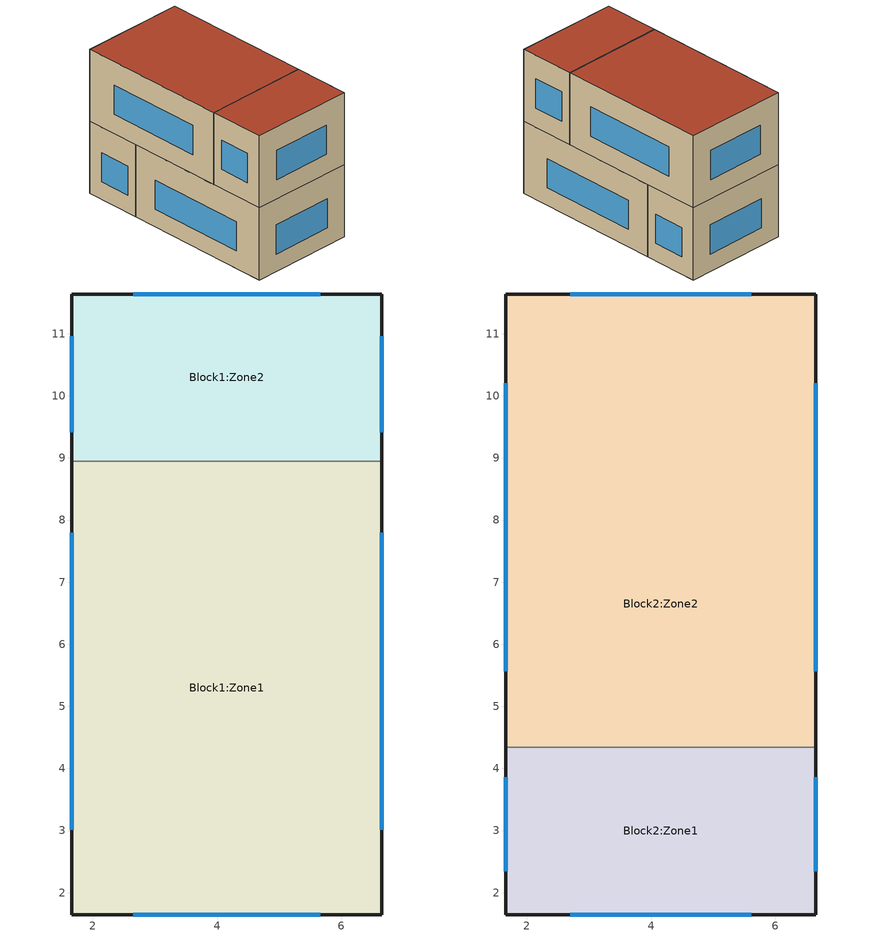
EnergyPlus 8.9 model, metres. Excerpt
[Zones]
Block1:Zone2
 floor ground (Project ground floor): 6.65,8.95 1.65,8.95 1.65,11.64 6.65,11.64 z0
 wall outside (Project wall): 6.65,8.95 6.65,11.64 1.65,11.64 1.65,8.95 z0:3.5
 wall to Block1:Zone1 (Project partition): 1.65,8.95 6.65,8.95 z0:3.5
 window (1001): 6.65,9.41 6.65,10.96 / 5.66,11.64 2.65,11.64 / 1.65,10.96 1.65,9.41 z0.84:2.26
Block1:Zone1
 floor ground (Project ground floor): 6.65,1.64 1.65,1.64 1.65,8.95 6.65,8.95 z0
 wall outside (Project wall): 1.65,8.95 1.65,1.64 6.65,1.64 6.65,8.95 z0:3.5
 window (1001): 6.65,3.01 6.65,7.79 / 1.65,7.79 1.65,3.01 / 2.65,1.64 5.66,1.64 z0.84:2.26
Block2:Zone2
 floor to Block1:Zone2 (Project internal floor_Reversed_Rev): 6.65,8.95 1.65,8.95 1.65,11.64 6.65,11.64 z3.5
 floor to Block1:Zone1 (Project internal floor_Reversed_Rev): 6.65,4.35 1.65,4.35 1.65,8.95 6.65,8.95 z3.5
 wall outside (Project wall): 6.65,4.35 6.65,11.64 1.65,11.64 1.65,4.35 z3.5:7
 wall to Block2:Zone1 (Project partition): 1.65,4.35 6.65,4.35 z3.5:7
 window (1001): 6.65,5.57 6.65,10.2 / 5.62,11.64 2.69,11.64 / 1.65,10.2 1.65,5.57 z4.44:5.86
 roof outside (Project flat roof): 1.65,4.35 6.65,4.35 6.65,11.64 1.65,11.64 z7
Block2:Zone1
 floor to Block1:Zone1 (Project internal floor_Reversed_Rev): 6.65,1.64 1.65,1.64 1.65,4.35 6.65,4.35 z3.5
 wall outside (Project wall): 1.65,4.35 1.65,1.64 6.65,1.64 6.65,4.35 z3.5:7
 window (1001): 6.65,2.35 6.65,3.86 / 1.65,3.86 1.65,2.35 / 2.69,1.64 5.62,1.64 z4.44:5.86
 roof outside (Project flat roof): 1.65,1.64 6.65,1.64 6.65,4.35 1.65,4.35 z7
[Site:Location]
Untitled (O1-O1:31-12)  (01-01:31-12): Latitude=40.45; Longitude=-3.55; Time Zone=1; Elevation {m}=582
[Site:GroundTemperature:BuildingSurface]
18, 18, 18, 18, 18, 18, 18, 18, 18, 18, 18, 18
[Site:GroundTemperature:Deep]
14, 14, 14, 14, 14, 14, 14, 14, 14, 14, 14, 14
[Site:GroundTemperature:Shallow]
14, 14, 14, 14, 14, 14, 14, 14, 14, 14, 14, 14
[Site:GroundTemperature:FCfactorMethod]
January FCfactorMethod ground temperature {C}=6.09; Februry FCfactorMethod ground temperature {C}=5.28; March FCfactorMethod ground temperature {C}=6.71; April FCfactorMethod ground temperature {C}=8.95; May FCfactorMethod ground temperature {C}=14.81; June FCfactorMethod ground temperature {C}=19.34; July FCfactorMethod ground temperature {C}=22.39; August FCfactorMethod ground temperature {C}=23.32; September FCfactorMethod ground temperature {C}=21.74; October FCfactorMethod ground temperature {C}=18.22; November FCfactorMethod ground temperature {C}=13.53; December FCfactorMethod ground temperature {C}=9.18
[Site:GroundReflectance]
0.2, 0.2, 0.2, 0.2, 0.2, 0.2, 0.2, 0.2, 0.2, 0.2, 0.2, 0.2
[Site:GroundReflectance:SnowModifier]
2, 2
[SizingPeriod:DesignDay] Day of Month=15; Humidity Condition Type=WetBulb; Barometric Pressure {N/M**2}=94525.9; Wind Direction {Degrees N=0, S=180}=0; Rain Indicator=No; Snow on ground indicator=No
Name | Month | Day Type -- used for schedules | Maximum Dry-Bulb Temperature {C} | Daily Dry-Bulb Temperature Range {C} | Wetbulb at Maximum Dry-Bulb{C} | Wind Speed {m/s} | Daylight Savings Time Indicator | Solar Model Indicator | Clearness {0.0 to 1.2} | Max Dry-Bulb {C} | Daily Temp Range {C} | Wet-Bulb at Max {C} | Wind Speed {M/Sec} | Clearness {0.0 to 1.2} - gives no sun (but does include long wave radiant heat exchange with sky)
Summer Design Day in Untitled (O1-O1:31-12) Jul | 7 | SummerDesignDay | 38.2 | 17.5 | 20.3 | 0 | Yes | ASHRAEClearSky | 0.98
Summer Design Day in Untitled (O1-O1:31-12) Aug | 8 | SummerDesignDay | 38 | 17.4 | 19.9 | 0 | Yes | ASHRAEClearSky | 0.98
Summer Design Day in Untitled (O1-O1:31-12) Sep | 9 | SummerDesignDay | 34.9 | 16.8 | 19.3 | 0 | Yes | ASHRAEClearSky | 0.98
Winter Design Day in Untitled (O1-O1:31-12) | 1 | WinterDesignDay |  |  |  |  | No |  |  | -4 | 0 | -4 | 11.6 | 0
[Building]
Building: North Axis=0; Terrain=Suburbs; Loads Convergence Tolerance=.04; Temperature Convergence Tolerance=.4; Solar Distribution=FullExterior; Maximum number of warmup days=25; Minimum number of warmup days=6
[Material:NoMass] Roughness=Rough; Thermal Emittance=0.9; Solar Absorptance=0.7; Visible Absorptance=0.7
Name | Resistance {m2-K/w}
7_RVAL_2 | .15
9_RVAL_3 | .18
[Construction]
Project ground floor: Urea Formaldehyde Foam_.1327, Cast Concrete_.1, Floor/Roof Screed_.O7, Timber Flooring_.O3
Project internal floor_Reversed_Rev: Cast Concrete (Dense)_.1
Project wall: Brickwork Outer_.1, XPS Extruded Polystyrene  - CO2 Blowing_.O795, Concrete Block (Medium)_.1, Gypsum Plastering_.O13
Project partition: Gypsum Plasterboard_.O25, 7_RVAL_2, Gypsum Plasterboard_.O25
Project flat roof: Asphalt 1_.O1, MW Glass Wool (rolls)_.1445, 9_RVAL_3, Plasterboard_.O13
1001: 38, 1002, 2
[WindowMaterial:Gas]
1002: Gas type (Air - Argon - Krypton - Xenon - SF6 - Custom)=Air; Thickness {m}=.013
[WindowMaterial:Glazing] Optical data type {SpectralAverage or Spectral}=SpectralAverage; Thickness {m}=.003; IR transmittance at normal incidence=0; IR emissivity: front side=.84; Conductivity {W/m-K}=.9; Dirt Correction Factor for Solar and Visible Transmittance=1
Name | Solar transmittance at normal incidence | Solar reflectance at normal incidence: front side | Solar reflectance at normal incidence: back side | Visible transmittance at normal incidence | Visible reflectance at normal incidence: front side | Visible reflectance at normal incidence: back side | IR emissivity: back side
2 | .837 | .075 | .075 | .898 | .081 | .081 | .84
38 | .74 | .09 | .1 | .82 | .11 | .12 | .2
[Material] Roughness=Rough; Thermal Emittance=0.9
Name | Thickness {m} | Conductivity {w/m-K} | Density {kg/m3} | Specific Heat {J/kg-K} | Solar Absorptance | Visible Absorptance
Urea Formaldehyde Foam_.1327 | .1327 | 0.04 | 10 | 1400 | 0.6 | 0.6
Cast Concrete_.1 | .1 | 1.13 | 2000 | 1000 | 0.6 | 0.6
Floor/Roof Screed_.O7 | .07 | 0.41 | 1200 | 840 | 0.73 | 0.73
Timber Flooring_.O3 | .03 | 0.14 | 650 | 1200 | 0.78 | 0.78
Cast Concrete (Dense)_.1 | .1 | 1.4 | 2100 | 840 | 0.6 | 0.6
Brickwork Outer_.1 | .1 | 0.84 | 1700 | 800 | 0.7 | 0.7
XPS Extruded Polystyrene  - CO2 Blowing_.O795 | .0795 | 0.034 | 35 | 1400 | 0.6 | 0.6
Concrete Block (Medium)_.1 | .1 | 0.51 | 1400 | 1000 | 0.6 | 0.6
Gypsum Plastering_.O13 | .013 | 0.4 | 1000 | 1000 | 0.5 | 0.5
Gypsum Plasterboard_.O25 | .025 | 0.25 | 900 | 1000 | 0.5 | 0.5
Asphalt 1_.O1 | .01 | 0.7 | 2100 | 1000 | 0.85 | 0.9
MW Glass Wool (rolls)_.1445 | .1445 | 0.04 | 12 | 840 | 0.6 | 0.6
Plasterboard_.O13 | .013 | 0.25 | 2800 | 896 | 0.5 | 0.5
[Zone] Relative North (to building)=0; Zone Type=1; Zone multiplier=1; Zone inside convection algorithm=TARP; Part Of Total Floor Area=Yes
Name | Zone volume | Floor Area
Block1:Zone2 | 35.8905 | 10.2544
Block1:Zone1 | 107.277 | 30.6506
Block2:Zone2 | 103.9862 | 30.5842
Block2:Zone1 | 35.0907 | 10.3208
[PEOPLE] Number of People SCHEDULE=Office_OpenOff_Occ; Number of People Calculation Method=People/Area; People per Zone Floor Area=.111; radiant fraction=.3; User Specified Sensible Fraction=AutoCalculate; CO2 generation rate per unit of activity level (units m3/s-W=3.82e-08; Enable ASHRAE 55 comfort warnings=No; MRT Calculation Type=ZoneAveraged; Work Efficiency SCHEDULE Name (0.0-1.0,real)=Work efficiency; Clothing Insulation Calculation Method=ClothingInsulationSchedule; Air Velocity SCHEDULE Name (units m/s, real)=AirVelocitySchedule
Name | Zone | Activity level SCHEDULE Name (units W/person, real) | Clothing Insulation SCHEDULE Name (real)
People Block1:Zone2 | Block1:Zone2 | Activity Schedule 67 | Clothing Schedule 67
People Block1:Zone1 | Block1:Zone1 | Activity Schedule 74 | Clothing Schedule 74
People Block2:Zone2 | Block2:Zone2 | Activity Schedule 83 | Clothing Schedule 83
People Block2:Zone1 | Block2:Zone1 | Activity Schedule 90 | Clothing Schedule 90
[Lights] Lighting SCHEDULE=Office_OpenOff_Light; Design Level calculation method=Watts/Area; Watts per Zone Area {W/m2}=20; Return Air Fraction=0; Radiant fraction=.42; Fraction Visible=.18; Fraction Replaceable=1
Name | Zone
Block1:Zone2 | Block1:Zone2
Block1:Zone1 | Block1:Zone1
Block2:Zone2 | Block2:Zone2
Block2:Zone1 | Block2:Zone1
[OtherEquipment] Fuel Type=Electricity; Equipment SCHEDULE=Office_OpenOff_Equip; Design Level calculation method=Watts/Area; Watts per Zone Area {watts/m2}=11.77; Latent fraction=0; Radiant fraction=.2; Fraction Lost=0; Carbon Dioxide Generation Rate=0
Name | Zone | End-use category
Block1:Zone2 Equipment gain 1 | Block1:Zone2 | ELECTRIC EQUIPMENT#Block1:Zone2#05
Block1:Zone1 Equipment gain 1 | Block1:Zone1 | ELECTRIC EQUIPMENT#Block1:Zone1#05
Block2:Zone2 Equipment gain 1 | Block2:Zone2 | ELECTRIC EQUIPMENT#Block2:Zone2#05
Block2:Zone1 Equipment gain 1 | Block2:Zone1 | ELECTRIC EQUIPMENT#Block2:Zone1#05
[WaterUse:Equipment] DHW SCHEDULE=Office_OpenOff_Occ
Name | Peak Volumetric Flow Rate {m3/s} | Target Temperature Schedule | Hot Water Supply Temperature Schedule | Cold Water Supply Temperature Schedule | Zone
DHW Block1:Zone2 | 6.32988e-08 | DHW Supply Temperature Block1:Zone2 | DHW Supply Temperature Block1:Zone2 | DHW Mains Temperature Block1:Zone2 | Block1:Zone2
DHW Block1:Zone1 | 1.89201e-07 | DHW Supply Temperature Block1:Zone1 | DHW Supply Temperature Block1:Zone1 | DHW Mains Temperature Block1:Zone1 | Block1:Zone1
DHW Block2:Zone2 | 1.88791e-07 | DHW Supply Temperature Block2:Zone2 | DHW Supply Temperature Block2:Zone2 | DHW Mains Temperature Block2:Zone2 | Block2:Zone2
DHW Block2:Zone1 | 6.37086e-08 | DHW Supply Temperature Block2:Zone1 | DHW Supply Temperature Block2:Zone1 | DHW Mains Temperature Block2:Zone1 | Block2:Zone1
[Sizing:Zone] Zone Cooling Design Supply Air Temperature Input Method=SupplyAirTemperature; Zone Cooling Design Supply Air Temperature (C)=12; Zone Cooling Design Supply Air Temperature Difference=0; Zone Heating Design Supply Air Temperature Input Method=SupplyAirTemperature; Zone Heating Design Supply Air Temperature (C)=35; Zone Heating Design Supply Air Temperature Difference=0; Zone Cooling Design Supply Air Humidity Ratio (kgWater/kgDryAir)=0.0077; Zone Heating Design Supply Air Humidity Ratio (kgWater/kgDryAir)=0.0156; Zone Heating Sizing Factor=1.25; Zone Cooling Sizing Factor=1.15; Cooling Design Air Flow Method=DesignDay; Cooling Minimum Air Flow Fraction=0; Heating Design Air Flow Method=DesignDay
Name | Design Specification Outdoor Air Object | Design Specification Zone Air Distribution Object
Block1:Zone2 | Block1:Zone2 | Block1:Zone2
Block1:Zone1 | Block1:Zone1 | Block1:Zone1
Block2:Zone2 | Block2:Zone2 | Block2:Zone2
Block2:Zone1 | Block2:Zone1 | Block2:Zone1
[DesignSpecification:ZoneAirDistribution] Zone Air Distribution Effectiveness in Cooling Mode (dimensionless)=1; Zone Air Distribution Effectiveness in Heating Mode (dimensionless)=1
Block1:Zone2; Block1:Zone1; Block2:Zone2; Block2:Zone1
[DesignSpecification:OutdoorAir] Outdoor Air Method=Sum; Outdoor Air Flow per Person {m3/s}=.01; Outdoor Air Flow per Zone Floor Area {m3/s-m2}=0; Outdoor Air Flow per Zone {m3/s}=0; Outdoor Air Flow Air Changes per Hour=0; Outdoor Air Flow Rate Fraction Schedule=Office_OpenOff_Occ
Block1:Zone2; Block1:Zone1; Block2:Zone2; Block2:Zone1
[ZoneControl:Thermostat]
Block1:Zone2 Thermostat: Block1:Zone2, Zone Control Type Sched, ThermostatSetpoint:DualSetpoint, Dual Setpoint - Zone Block1:Zone2
Block1:Zone1 Thermostat: Block1:Zone1, Zone Control Type Sched, ThermostatSetpoint:DualSetpoint, Dual Setpoint - Zone Block1:Zone1
Block2:Zone2 Thermostat: Block2:Zone2, Zone Control Type Sched, ThermostatSetpoint:DualSetpoint, Dual Setpoint - Zone Block2:Zone2
Block2:Zone1 Thermostat: Block2:Zone1, Zone Control Type Sched, ThermostatSetpoint:DualSetpoint, Dual Setpoint - Zone Block2:Zone1
[ThermostatSetpoint:DualSetpoint]
Dual Setpoint - Zone Block1:Zone2: Block1:Zone2 Heating Setpoint Schedule, Block1:Zone2 Cooling SP Sch
Dual Setpoint - Zone Block1:Zone1: Block1:Zone1 Heating Setpoint Schedule, Block1:Zone1 Cooling SP Sch
Dual Setpoint - Zone Block2:Zone2: Block2:Zone2 Heating Setpoint Schedule, Block2:Zone2 Cooling SP Sch
Dual Setpoint - Zone Block2:Zone1: Block2:Zone1 Heating Setpoint Schedule, Block2:Zone1 Cooling SP Sch
[Zone equipment]
Block1:Zone2: Block1:Zone2 Ideal Loads Air
Block1:Zone1: Block1:Zone1 Ideal Loads Air
Block2:Zone2: Block2:Zone2 Ideal Loads Air
Block2:Zone1: Block2:Zone1 Ideal Loads Air
[ZoneHVAC:IdealLoadsAirSystem] Maximum Heating Supply Air Temperature {C}=35; Minimum Cooling Supply Air Temperature {C}=12; Maximum Heating Supply Air Humidity Ratio {kg-H2O/kg-air}=0.0156; Minimum Cooling Supply Air Humidity Ratio {kg-H2O/kg-air}=0.0077; Heating Limit=LimitCapacity; Maximum Heating Air Flow Rate {m3/s}=Autosize; Maximum Sensible Heating Capacity=Autosize; Cooling Limit=LimitFlowRateAndCapacity; Maximum Cooling Air Flow Rate {m3/s}=Autosize; Maximum Total Cooling Capacity=Autosize; Dehumidification Control Type=None; Humidification Control Type=None; Outdoor Air Economizer Type=NoEconomizer; Heat Recovery Type=None
Name | Heating Availability Schedule | Cooling availability schedule | Design Specification Outdoor Air Object
Block1:Zone2 Ideal Loads Air | Block1:Zone2 Heating Availability Sch | Block1:Zone2 Cooling Availability Sch | Block1:Zone2
Block1:Zone1 Ideal Loads Air | Block1:Zone1 Heating Availability Sch | Block1:Zone1 Cooling Availability Sch | Block1:Zone1
Block2:Zone2 Ideal Loads Air | Block2:Zone2 Heating Availability Sch | Block2:Zone2 Cooling Availability Sch | Block2:Zone2
Block2:Zone1 Ideal Loads Air | Block2:Zone1 Heating Availability Sch | Block2:Zone1 Cooling Availability Sch | Block2:Zone1
[Schedule:Compact]
Work efficiency: Any Number, Through: 12/31, For: AllDays, Until: 24:00, 0
AirVelocitySchedule: Any Number, Through: 12/31, For: AllDays, Until: 24:00, .137
Office_OpenOff_Occ: Fraction, Through: 31 Dec, For: Weekdays SummerDesignDay, Until: 07:00, 0, Until: 08:00, 0.25, Until: 09:00, 0.5, Until: 12:00, 1, Until: 14:00, 0.75, Until: 17:00, 1, Until: 18:00, 0.5, Until: 19:00, 0.25, Until: 24:00, 0, For: Weekends, Until: 24:00, 0, For: Holidays, Until: 24:00, 0, For: WinterDesignDay AllOtherDays, Until: 24:00, 0
Office_OpenOff_Equip: Fraction, Through: 31 Dec, For: Weekdays SummerDesignDay, Until: 07:00, 0.05394, Until: 20:00, 1, Until: 24:00, 0.05394, For: Weekends, Until: 24:00, 0.05394, For: Holidays, Until: 24:00, 0.05394, For: WinterDesignDay AllOtherDays, Until: 24:00, 0
Office_OpenOff_Light: Fraction, Through: 31 Dec, For: Weekdays SummerDesignDay, Until: 07:00, 0, Until: 19:00, 1, Until: 24:00, 0, For: Weekends, Until: 24:00, 0, For: Holidays, Until: 24:00, 0, For: WinterDesignDay AllOtherDays, Until: 24:00, 0
Activity Schedule 67; Activity Schedule 74; Activity Schedule 83; Activity Schedule 90: Any Number, Through: 12/31, For: AllDays, Until: 24:00, 110.7
Clothing Schedule 67; Clothing Schedule 74; Clothing Schedule 83; Clothing Schedule 90: Any Number, Through: 4/1, For: AllDays, Until: 24:00, 1, Through: 9/30, For: AllDays, Until: 24:00, .5, Through: 12/31, For: AllDays, Until: 24:00, 1
DHW Supply Temperature Block1:Zone2; DHW Supply Temperature Block1:Zone1; DHW Supply Temperature Block2:Zone2; DHW Supply Temperature Block2:Zone1: Temperature, Through: 12/31, For: AllDays, Until: 24:00, 65
DHW Mains Temperature Block1:Zone2; DHW Mains Temperature Block1:Zone1; DHW Mains Temperature Block2:Zone2; DHW Mains Temperature Block2:Zone1: Temperature, Through: 12/31, For: AllDays, Until: 24:00, 10
Block1:Zone2 Heating Setpoint Schedule; Block1:Zone1 Heating Setpoint Schedule; Block2:Zone2 Heating Setpoint Schedule; Block2:Zone1 Heating Setpoint Schedule: Temperature, Through: 31 Dec, For: Weekdays SummerDesignDay, Until: 05:00, 12, Until: 19:00, 22, Until: 24:00, 12, For: WinterDesignDay, Until: 24:00, 22, For: Weekends, Until: 24:00, 12, For: Holidays, Until: 24:00, 12, For: AllOtherDays, Until: 24:00, -50
Block1:Zone2 Heating Availability Sch; Block1:Zone1 Heating Availability Sch; Block2:Zone2 Heating Availability Sch; Block2:Zone1 Heating Availability Sch: Temperature, Through: 31 Dec, For: Weekdays SummerDesignDay, Until: 05:00, 1, Until: 19:00, 1, Until: 24:00, 1, For: WinterDesignDay, Until: 24:00, 1, For: Weekends, Until: 24:00, 1, For: Holidays, Until: 24:00, 1, For: AllOtherDays, Until: 24:00, 0
Block1:Zone2 Cooling SP Sch; Block1:Zone1 Cooling SP Sch; Block2:Zone2 Cooling SP Sch; Block2:Zone1 Cooling SP Sch: Temperature, Through: 31 Dec, For: Weekdays SummerDesignDay, Until: 05:00, 100, Until: 19:00, 24, Until: 24:00, 100, For: Weekends, Until: 24:00, 100, For: Holidays, Until: 24:00, 100, For: WinterDesignDay AllOtherDays, Until: 24:00, 100
Block1:Zone2 Cooling Availability Sch; Block1:Zone1 Cooling Availability Sch; Block2:Zone2 Cooling Availability Sch; Block2:Zone1 Cooling Availability Sch: Temperature, Through: 31 Dec, For: Weekdays SummerDesignDay, Until: 05:00, 0, Until: 19:00, 1, Until: 24:00, 0, For: Weekends, Until: 24:00, 0, For: Holidays, Until: 24:00, 0, For: WinterDesignDay AllOtherDays, Until: 24:00, 0
[Schedule:Day:Hourly]
Summer Control Type Day Sch; Winter Control Type Day Sch: Control Type, 4, 4, 4, 4, 4, 4, 4, 4, 4, 4, 4, 4, 4, 4, 4, 4, 4, 4, 4, 4, 4, 4, 4, 4
[Schedule:Week:Daily]
Summer Control Type Week Sch: Summer Control Type Day Sch, Summer Control Type Day Sch, Summer Control Type Day Sch, Summer Control Type Day Sch, Summer Control Type Day Sch, Summer Control Type Day Sch, Summer Control Type Day Sch, Summer Control Type Day Sch, Summer Control Type Day Sch, Summer Control Type Day Sch, Summer Control Type Day Sch, Summer Control Type Day Sch
Winter Control Type Week Sch: Winter Control Type Day Sch, Winter Control Type Day Sch, Winter Control Type Day Sch, Winter Control Type Day Sch, Winter Control Type Day Sch, Winter Control Type Day Sch, Winter Control Type Day Sch, Winter Control Type Day Sch, Winter Control Type Day Sch, Winter Control Type Day Sch, Winter Control Type Day Sch, Winter Control Type Day Sch
[Schedule:Year]
Zone Control Type Sched: Control Type, Winter Control Type Week Sch, 1, 1, 3, 31, Summer Control Type Week Sch, 4, 1, 9, 30, Winter Control Type Week Sch, 10, 1, 12, 31
[AirflowNetwork:MultiZone:Surface:Crack] Reference crack conditions=Reference Crack Conditions
Name | Crack | Flow coeff (kg/s @ 1Pa) | Flow exponent
 | DefaultCrack | 1e-11 | 0.66
 | Block1:Zone2_Ceiling_1_0_0 | .0121056 | .7
 | Block1:Zone2_Wall_2_0_0 | .000722 | .7
 | Block1:Zone2_Wall_3_0_0 | .0013225 | .7
 | Block1:Zone2_Wall_4_0_0 | .000722 | .7
 | Block1:Zone2_Partition_5_0_0 | .0525 | .75
 | Block1:Zone1_Ceiling_1_0_0 | .0207212 | .7
 | Block1:Zone1_Ceiling_1_1_0 | .0121732 | .7
 | Block1:Zone1_Wall_2_0_0 | .0018797 | .7
 | Block1:Zone1_Wall_4_0_0 | .0018797 | .7
 | Block1:Zone1_Wall_5_0_0 | .0013225 | .7
 | Block2:Zone2_Roof_1_0_0 | .0036474 | .7
 | Block2:Zone2_Wall_2_0_0 | .0018956 | .7
 | Block2:Zone2_Wall_3_0_0 | .001335 | .7
 | Block2:Zone2_Wall_4_0_0 | .0018956 | .7
 | Block2:Zone2_Partition_5_0_0 | .0525 | .75
 | Block2:Zone1_Roof_1_0_0 | .0013526 | .7
 | Block2:Zone1_Wall_2_0_0 | .0007324 | .7
 | Block2:Zone1_Wall_4_0_0 | .0007324 | .7
 | Block2:Zone1_Wall_5_0_0 | .001335 | .7
[AirflowNetwork:SimulationControl]
AirflowNetwork Simulation=VENT; AirflowNetwork Control=MultizoneWithoutDistribution; Wind Pressure Coefficient Type=Input; Height Selection for Local Wind Speed Calculation=OpeningHeight; Building Type=LowRise; Maximum number of iterations=1000; Initialization flag=ZeroNodePressures; Relative airflow convergence tolerance=.0001; Absolute airflow convergence tolerance=.000001; Convergence acceleration limit=-0.5; Azimuth Angle of Long Axis of Building=0; Ratio of Building Width Along Short Axis to Width Along Long Axis=1
[AirflowNetwork:MultiZone:Zone] Ventilation Control Mode=Temperature; Vent Temperature Schedule=20002; Venting Availability Schedule=20001
Block1:Zone2; Block1:Zone1; Block2:Zone2; Block2:Zone1
[AirflowNetwork:MultiZone:Surface]
Name | Leakage Component | Crack Actual Value (dimensionless) | Crack Actual Value or Window Open Factor for Ventilation (dimensionless) | Ventilation control mode
Block1:Zone2_Ceiling_1_0_0 | Block1:Zone2_Ceiling_1_0_0 | 1
Block1:Zone2_Wall_2_0_0 | Block1:Zone2_Wall_2_0_0 | 1
Block1:Zone2_Wall_2_0_0_0_0_0_Win | Block1:Zone2_Wall_2_0_0_0_0_0_Win |  | 1 | NoVent
Block1:Zone2_Wall_3_0_0 | Block1:Zone2_Wall_3_0_0 | 1
Block1:Zone2_Wall_3_0_0_0_0_0_Win | Block1:Zone2_Wall_3_0_0_0_0_0_Win |  | 1 | NoVent
Block1:Zone2_Wall_4_0_0 | Block1:Zone2_Wall_4_0_0 | 1
Block1:Zone2_Wall_4_0_0_0_0_0_Win | Block1:Zone2_Wall_4_0_0_0_0_0_Win |  | 1 | NoVent
Block1:Zone2_Partition_5_0_0 | Block1:Zone2_Partition_5_0_0 | 1
Block1:Zone1_Ceiling_1_0_0 | Block1:Zone1_Ceiling_1_0_0 | 1
Block1:Zone1_Ceiling_1_1_0 | Block1:Zone1_Ceiling_1_1_0 | 1
Block1:Zone1_Wall_2_0_0 | Block1:Zone1_Wall_2_0_0 | 1
Block1:Zone1_Wall_2_0_0_0_0_0_Win | Block1:Zone1_Wall_2_0_0_0_0_0_Win |  | 1 | NoVent
Block1:Zone1_Wall_4_0_0 | Block1:Zone1_Wall_4_0_0 | 1
Block1:Zone1_Wall_4_0_0_0_0_0_Win | Block1:Zone1_Wall_4_0_0_0_0_0_Win |  | 1 | NoVent
Block1:Zone1_Wall_5_0_0 | Block1:Zone1_Wall_5_0_0 | 1
Block1:Zone1_Wall_5_0_0_0_0_0_Win | Block1:Zone1_Wall_5_0_0_0_0_0_Win |  | 1 | NoVent
Block2:Zone2_Roof_1_0_0 | Block2:Zone2_Roof_1_0_0 | 1
Block2:Zone2_Wall_2_0_0 | Block2:Zone2_Wall_2_0_0 | 1
Block2:Zone2_Wall_2_0_0_0_0_0_Win | Block2:Zone2_Wall_2_0_0_0_0_0_Win |  | 1 | NoVent
Block2:Zone2_Wall_3_0_0 | Block2:Zone2_Wall_3_0_0 | 1
Block2:Zone2_Wall_3_0_0_0_0_0_Win | Block2:Zone2_Wall_3_0_0_0_0_0_Win |  | 1 | NoVent
Block2:Zone2_Wall_4_0_0 | Block2:Zone2_Wall_4_0_0 | 1
Block2:Zone2_Wall_4_0_0_0_0_0_Win | Block2:Zone2_Wall_4_0_0_0_0_0_Win |  | 1 | NoVent
Block2:Zone2_Partition_5_0_0 | Block2:Zone2_Partition_5_0_0 | 1
Block2:Zone1_Roof_1_0_0 | Block2:Zone1_Roof_1_0_0 | 1
Block2:Zone1_Wall_2_0_0 | Block2:Zone1_Wall_2_0_0 | 1
Block2:Zone1_Wall_2_0_0_0_0_0_Win | Block2:Zone1_Wall_2_0_0_0_0_0_Win |  | 1 | NoVent
Block2:Zone1_Wall_4_0_0 | Block2:Zone1_Wall_4_0_0 | 1
Block2:Zone1_Wall_4_0_0_0_0_0_Win | Block2:Zone1_Wall_4_0_0_0_0_0_Win |  | 1 | NoVent
Block2:Zone1_Wall_5_0_0 | Block2:Zone1_Wall_5_0_0 | 1
Block2:Zone1_Wall_5_0_0_0_0_0_Win | Block2:Zone1_Wall_5_0_0_0_0_0_Win |  | 1 | NoVent
[AirflowNetwork:MultiZone:ExternalNode]
Name | External Node Height | Wind Pressure Coefficient Values Object
Block1:Zone2_Wall_2_0_0 | 2.33 | Block1:Zone2_Wall_2_0_0
Block1:Zone2_Wall_2_0_0_0_0_0_Win | 2.07 | Block1:Zone2_Wall_2_0_0_0_0_0_Win
Block1:Zone2_Wall_3_0_0 | 2.33 | Block1:Zone2_Wall_3_0_0
Block1:Zone2_Wall_3_0_0_0_0_0_Win | 2.07 | Block1:Zone2_Wall_3_0_0_0_0_0_Win
Block1:Zone2_Wall_4_0_0 | 2.33 | Block1:Zone2_Wall_4_0_0
Block1:Zone2_Wall_4_0_0_0_0_0_Win | 2.07 | Block1:Zone2_Wall_4_0_0_0_0_0_Win
Block1:Zone1_Wall_2_0_0 | 2.33 | Block1:Zone1_Wall_2_0_0
Block1:Zone1_Wall_2_0_0_0_0_0_Win | 2.07 | Block1:Zone1_Wall_2_0_0_0_0_0_Win
Block1:Zone1_Wall_4_0_0 | 2.33 | Block1:Zone1_Wall_4_0_0
Block1:Zone1_Wall_4_0_0_0_0_0_Win | 2.07 | Block1:Zone1_Wall_4_0_0_0_0_0_Win
Block1:Zone1_Wall_5_0_0 | 2.33 | Block1:Zone1_Wall_5_0_0
Block1:Zone1_Wall_5_0_0_0_0_0_Win | 2.07 | Block1:Zone1_Wall_5_0_0_0_0_0_Win
Block2:Zone2_Roof_1_0_0 | 9.33 | Block2:Zone2_Roof_1_0_0
Block2:Zone2_Wall_2_0_0 | 7 | Block2:Zone2_Wall_2_0_0
Block2:Zone2_Wall_2_0_0_0_0_0_Win | 6.87 | Block2:Zone2_Wall_2_0_0_0_0_0_Win
Block2:Zone2_Wall_3_0_0 | 7 | Block2:Zone2_Wall_3_0_0
Block2:Zone2_Wall_3_0_0_0_0_0_Win | 6.87 | Block2:Zone2_Wall_3_0_0_0_0_0_Win
Block2:Zone2_Wall_4_0_0 | 7 | Block2:Zone2_Wall_4_0_0
Block2:Zone2_Wall_4_0_0_0_0_0_Win | 6.87 | Block2:Zone2_Wall_4_0_0_0_0_0_Win
Block2:Zone1_Roof_1_0_0 | 9.33 | Block2:Zone1_Roof_1_0_0
Block2:Zone1_Wall_2_0_0 | 7 | Block2:Zone1_Wall_2_0_0
Block2:Zone1_Wall_2_0_0_0_0_0_Win | 6.87 | Block2:Zone1_Wall_2_0_0_0_0_0_Win
Block2:Zone1_Wall_4_0_0 | 7 | Block2:Zone1_Wall_4_0_0
Block2:Zone1_Wall_4_0_0_0_0_0_Win | 6.87 | Block2:Zone1_Wall_4_0_0_0_0_0_Win
Block2:Zone1_Wall_5_0_0 | 7 | Block2:Zone1_Wall_5_0_0
Block2:Zone1_Wall_5_0_0_0_0_0_Win | 6.87 | Block2:Zone1_Wall_5_0_0_0_0_0_Win
[AirflowNetwork:MultiZone:WindPressureCoefficientValues] CP Array=Cp Data
Name | Wind direction #1 (deg) | Wind direction #2 (deg) | Wind direction #3 (deg) | Wind direction #4 (deg) | Wind direction #5 (deg) | Wind direction #6 (deg) | Wind direction #7 (deg) | Wind direction #8 (deg)
Block1:Zone2_Wall_2_0_0; Block1:Zone2_Wall_2_0_0_0_0_0_Win; Block1:Zone1_Wall_2_0_0; Block1:Zone1_Wall_2_0_0_0_0_0_Win; Block2:Zone2_Wall_2_0_0; Block2:Zone2_Wall_2_0_0_0_0_0_Win; Block2:Zone1_Wall_2_0_0; Block2:Zone1_Wall_2_0_0_0_0_0_Win | -.3 | .1 | .4 | .1 | -.3 | -.35 | -.2 | -.35
Block1:Zone2_Wall_3_0_0; Block1:Zone2_Wall_3_0_0_0_0_0_Win; Block2:Zone2_Wall_3_0_0; Block2:Zone2_Wall_3_0_0_0_0_0_Win | .4 | .1 | -.3 | -.35 | -.2 | -.35 | -.3 | .1
Block1:Zone2_Wall_4_0_0; Block1:Zone2_Wall_4_0_0_0_0_0_Win; Block1:Zone1_Wall_4_0_0; Block1:Zone1_Wall_4_0_0_0_0_0_Win; Block2:Zone2_Wall_4_0_0; Block2:Zone2_Wall_4_0_0_0_0_0_Win; Block2:Zone1_Wall_4_0_0; Block2:Zone1_Wall_4_0_0_0_0_0_Win | -.3 | -.35 | -.2 | -.35 | -.3 | .1 | .4 | .1
Block1:Zone1_Wall_5_0_0; Block1:Zone1_Wall_5_0_0_0_0_0_Win; Block2:Zone1_Wall_5_0_0; Block2:Zone1_Wall_5_0_0_0_0_0_Win | -.2 | -.35 | -.3 | .1 | .4 | .1 | -.3 | -.35
Block2:Zone2_Roof_1_0_0; Block2:Zone1_Roof_1_0_0 | -.6 | -.5 | -.4 | -.5 | -.6 | -.5 | -.4 | -.5
[AirflowNetwork:MultiZone:Component:DetailedOpening] Air Mass Flow Coefficient When Window or Door Is Closed (kg/s @ 1Pa per m crack)=.00014; Air Mass Flow Exponent When Window or Door Is Closed (dimensionless)=.65; Type of large vertical opening (LVO)=NonPivoted; Extra crack length for LVO type 1 with multiple openable parts (m)=0; Number of Opening Factor Values=2; Opening factor #1 (dimensionless)=0; Discharge coefficient for opening factor #1 (dimensionless)=.65; Width factor for opening factor #1 (dimensionless)=0; Height factor for opening factor #1 (dimensionless)=0; Start height factor for opening factor #1 (dimensionless)=0; Opening factor #2 (dimensionless)=1; Discharge coefficient for Opening factor #2 (dimensionless)=.65; Width factor for Opening factor #2 (dimensionless)=1e-08; Height factor for Opening factor #2 (dimensionless)=1; Start height factor for Opening factor #2 (dimensionless)=0; Opening factor #3 (dimensionless)=0; Discharge coefficient for Opening factor #3 (dimensionless)=0; Width factor for Opening factor #3 (dimensionless)=0; Height factor for Opening factor #3 (dimensionless)=0; Start height factor for Opening factor #3 (dimensionless)=0; Opening factor #4 (dimensionless)=0; Discharge coefficient for Opening factor #4 (dimensionless)=0; Width factor for Opening factor #4 (dimensionless)=0; Height factor for Opening factor #4 (dimensionless)=0; Start height factor for Opening factor #4 (dimensionless)=0
Block1:Zone2_Wall_2_0_0_0_0_0_Win; Block1:Zone2_Wall_3_0_0_0_0_0_Win; Block1:Zone2_Wall_4_0_0_0_0_0_Win; Block1:Zone1_Wall_2_0_0_0_0_0_Win; Block1:Zone1_Wall_4_0_0_0_0_0_Win; Block1:Zone1_Wall_5_0_0_0_0_0_Win; Block2:Zone2_Wall_2_0_0_0_0_0_Win; Block2:Zone2_Wall_3_0_0_0_0_0_Win; Block2:Zone2_Wall_4_0_0_0_0_0_Win; Block2:Zone1_Wall_2_0_0_0_0_0_Win; Block2:Zone1_Wall_4_0_0_0_0_0_Win; Block2:Zone1_Wall_5_0_0_0_0_0_Win
[AirflowNetwork:MultiZone:ReferenceCrackConditions]
Reference Crack Conditions: Standard temperature for crack data {C}=20; Standard barometric pressure for crack data {Pa}=101320; Standard humidity ratio for crack data {kg/kg}=0.005
[AirflowNetwork:MultiZone:WindPressureCoefficientArray]
Cp Data: Wind direction #1 {deg}=0; Wind direction #2 {deg}=45; Wind direction #3 {deg}=90; Wind direction #4 {deg}=135; Wind direction #5 {deg}=180; Wind direction #6 {deg}=225; Wind direction #7 {deg}=270; Wind direction #8 {deg}=315
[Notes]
Hourly weather file: C:\ProgramData\DesignBuilder\Weather Data\ESP_MADRID_IWEC.epw
